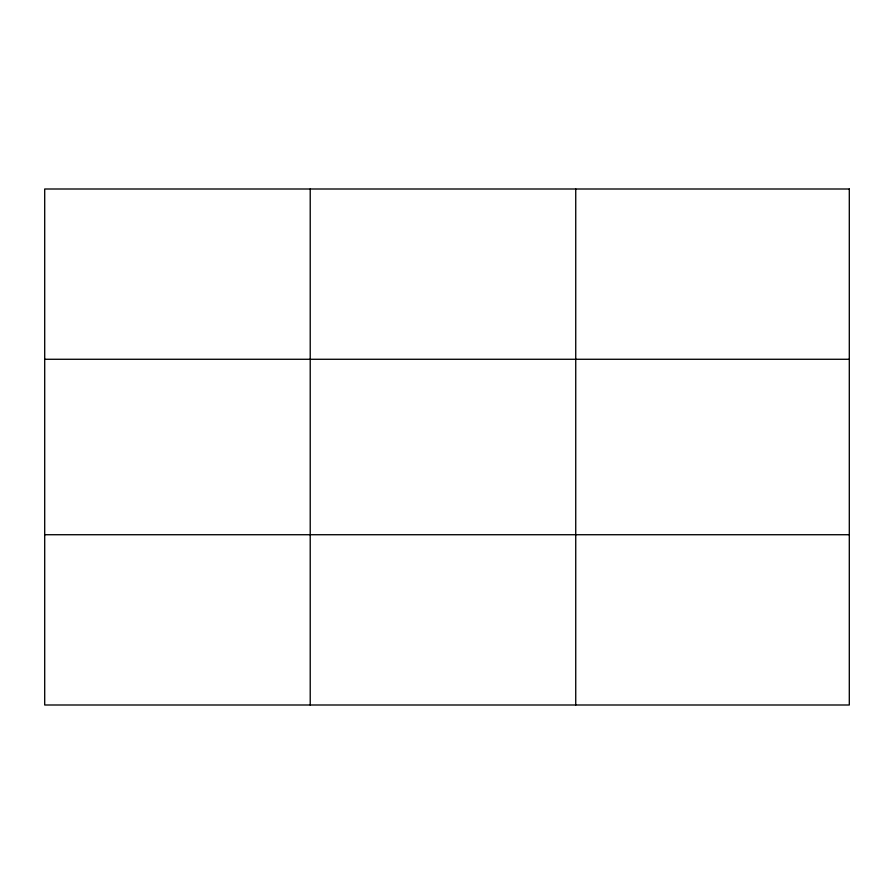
<?xml version="1.0" encoding="UTF-8"?>
<svg xmlns="http://www.w3.org/2000/svg" width="894" height="894" viewBox="0 0 894 894"><rect width="100%" height="100%" fill="white"/><g stroke="black" fill="none" stroke-linecap="round" stroke-linejoin="round"><path stroke-width="1.34" d="M310.218 189.003L310.218 704.997M575.736 189.003L575.736 704.997M44.7 359.276L849.3 359.276M44.7 534.724L849.3 534.724M849.3 189.003L44.7 189.003L44.7 704.997L849.3 704.997L849.3 189.003"/></g></svg>
